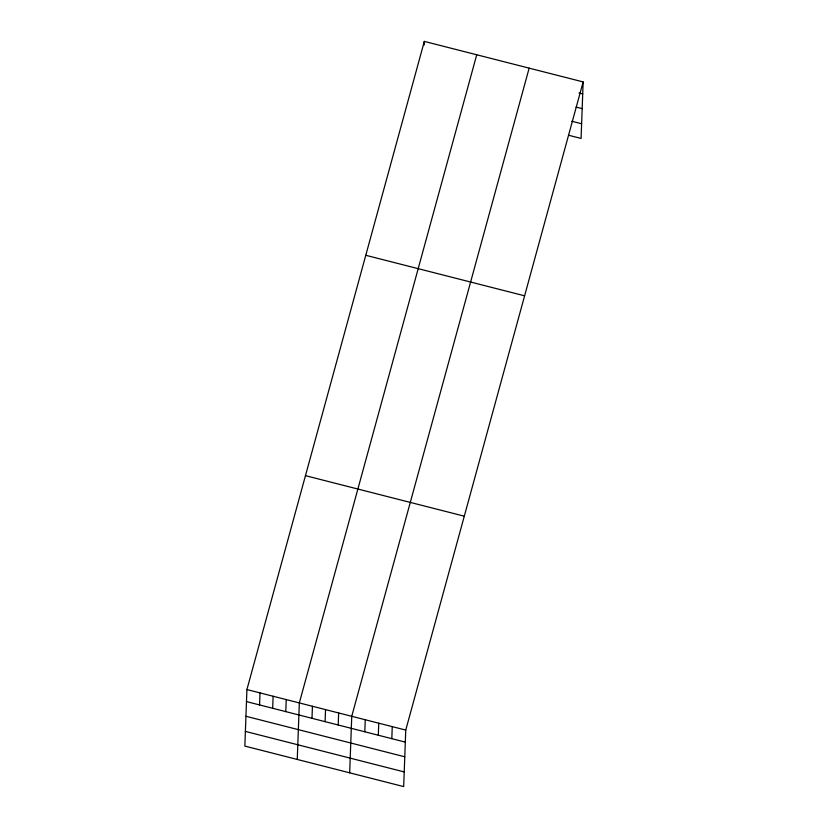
<?xml version="1.0" encoding="UTF-8"?>
<svg xmlns="http://www.w3.org/2000/svg" width="828" height="828" viewBox="0 0 828 828"><rect width="100%" height="100%" fill="white"/><g stroke="black" fill="none" stroke-linecap="round" stroke-linejoin="round"><path stroke-width="1.24" d="M246.92 689.558L244.85 746.08L403.681 786.6L405.751 730.079L583.15 81.92L424.319 41.4L246.92 689.558L405.751 730.079M259.578 704.938L260.023 692.901M272.681 708.282L273.126 696.245M285.784 711.625L286.229 699.588M297.262 759.452L299.332 702.931L476.731 54.772M312.001 718.311L312.435 706.274M325.104 721.654L325.539 709.617M338.207 724.997L338.642 712.96M349.675 772.824L351.745 716.303L529.154 68.144M364.806 731.786L365.251 719.749M378.313 735.233L378.748 723.196M391.81 738.669L392.255 726.632M424.184 45.012L424.319 41.4M583.15 81.92L581.08 138.442L568.805 135.306M579.031 93.015L582.715 93.957M576.04 107.071L582.177 108.634M571.806 121.25L581.618 123.755M365.779 255.293L524.61 295.813M305.46 475.665L464.291 516.186M246.475 701.595L405.306 742.116M245.937 716.272L404.768 756.792M245.388 731.403L404.219 771.924"/></g></svg>
